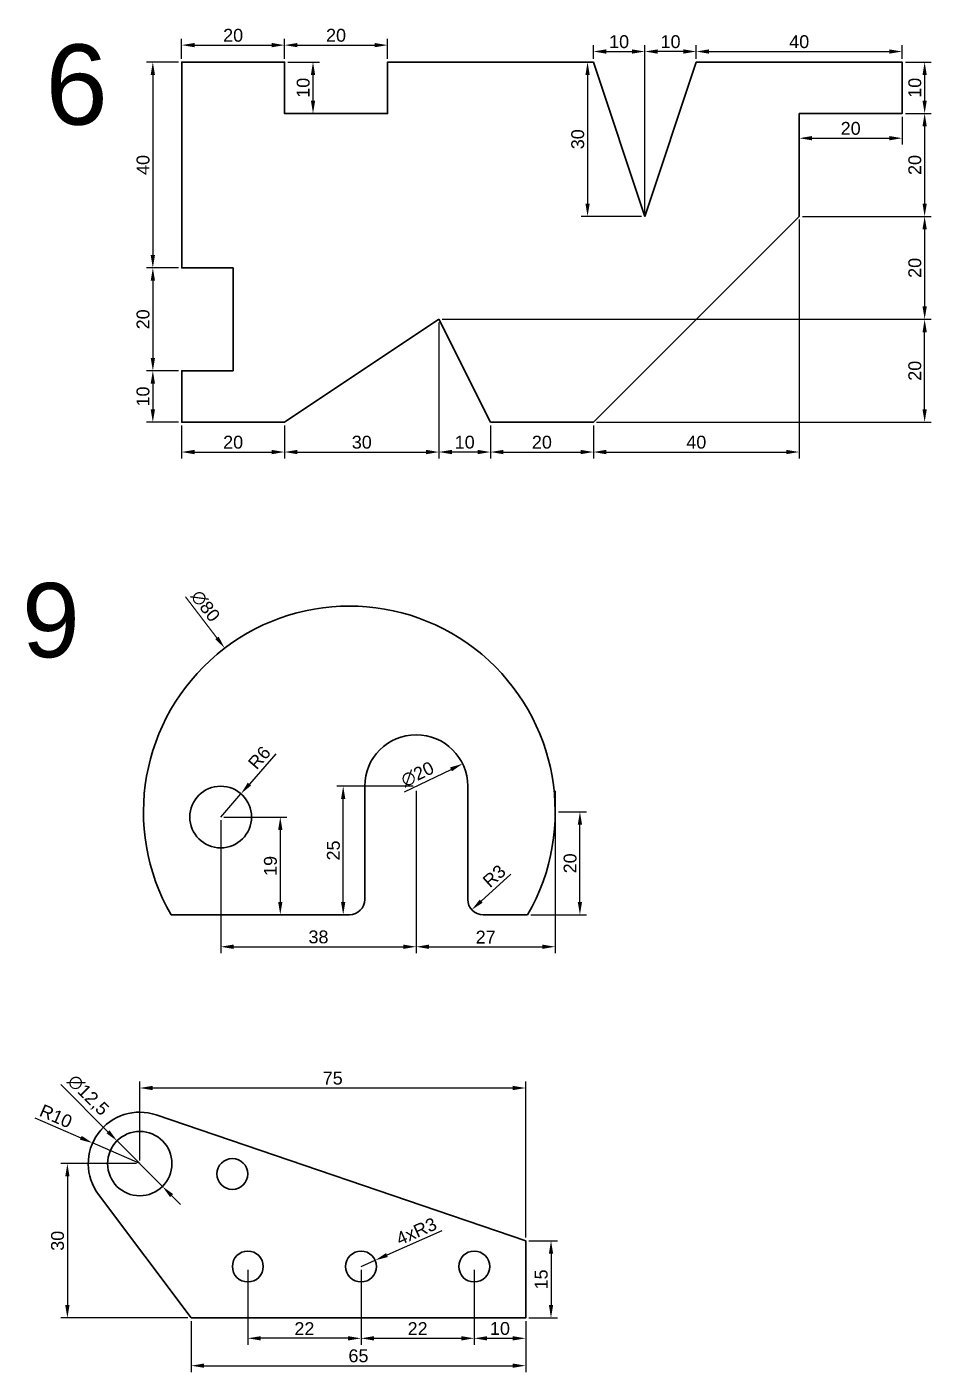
# Model space of a CAD drawing. Header units: millimetres. Extents: x 17 to 519, y -281 to 755.
# Drawn here: x 343.8 to 519.5, y 249.6 to 511 of the extents above; entities that cross this region are included whole.
import ezdxf

# ---------------------------------------------------------------- set-up
doc = ezdxf.new("R2010")
doc.units = ezdxf.units.MM
doc.layers.add('Contorno', color=255, linetype='Continuous', lineweight=30)
doc.layers.add('Cotas', color=5, linetype='Continuous', lineweight=9)
doc.styles.get("Standard").update_dxf_attribs({"font": 'arial.ttf'})
doc.dimstyles.new('ISO-25', dxfattribs={"dimtxt": 2.5, "dimasz": 2.5, "dimexe": 1.25, "dimexo": 0.625, "dimtad": 1, "dimtxsty": 'Standard', "dimcen": 2.5, "dimadec": 0, "dimazin": 0, "dimtfac": 1, "dimtmove": 0, "dimatfit": 3, "dimfxl": 1, "dimarcsym": 0})

# ---------------------------------------------------------------- blocks, each defined once
blk = doc.blocks.new('*D43')
at = {"layer": 'Cotas', "color": 0, "lineweight": -2, "transparency": 16777216}
for p, q in [((394.48, 504.21), (400.62, 504.21)), ((399.37, 501.71), (399.37, 496.71)), ((398.75, 494.21), (398.12, 494.21))]:
    blk.add_line(p, q, dxfattribs=at)
at = {"layer": 'Cotas', "color": 0, "transparency": 16777216}
for points in [[(398.96, 501.71), (399.79, 501.71), (399.37, 504.21)], [(398.96, 496.71), (399.79, 496.71), (399.37, 494.21)]]:
    blk.add_solid(points, dxfattribs=at)
at = {"layer": 'Defpoints', "color": 0, "transparency": 16777216}
for p in [(393.85, 504.21), (399.37, 494.21), (399.37, 494.21)]:
    blk.add_point(p, dxfattribs=at)
at = {"layer": 'Cotas', "color": 0, "transparency": 16777216, "insert": (397.47, 499.21), "char_height": 2.5, "attachment_point": 5, "rotation": 90}
blk.add_mtext('10', dxfattribs=at)
blk = doc.blocks.new('*D44')
at = {"layer": 'Cotas', "color": 0, "lineweight": -2, "transparency": 16777216}
for p, q in [((393.85, 504.84), (393.85, 508.75)), ((396.35, 507.5), (411.35, 507.5)), ((413.85, 504.84), (413.85, 508.75))]:
    blk.add_line(p, q, dxfattribs=at)
at = {"layer": 'Cotas', "color": 0, "transparency": 16777216}
for points in [[(396.35, 507.92), (396.35, 507.09), (393.85, 507.5)], [(411.35, 507.92), (411.35, 507.09), (413.85, 507.5)]]:
    blk.add_solid(points, dxfattribs=at)
at = {"layer": 'Defpoints', "color": 0, "transparency": 16777216}
for p in [(413.85, 507.5), (393.85, 504.21), (413.85, 504.21)]:
    blk.add_point(p, dxfattribs=at)
at = {"layer": 'Cotas', "color": 0, "transparency": 16777216, "insert": (403.85, 509.4), "char_height": 2.5, "attachment_point": 5}
blk.add_mtext('20', dxfattribs=at)
blk = doc.blocks.new('*D45')
at = {"layer": 'Cotas', "color": 0, "lineweight": -2, "transparency": 16777216}
for p, q in [((373.85, 504.84), (373.85, 508.75)), ((376.35, 507.5), (391.35, 507.5)), ((393.85, 504.84), (393.85, 508.75))]:
    blk.add_line(p, q, dxfattribs=at)
at = {"layer": 'Cotas', "color": 0, "transparency": 16777216}
for points in [[(376.35, 507.92), (376.35, 507.09), (373.85, 507.5)], [(391.35, 507.92), (391.35, 507.09), (393.85, 507.5)]]:
    blk.add_solid(points, dxfattribs=at)
at = {"layer": 'Defpoints', "color": 0, "transparency": 16777216}
for p in [(393.85, 507.5), (373.85, 504.21), (393.85, 504.21)]:
    blk.add_point(p, dxfattribs=at)
at = {"layer": 'Cotas', "color": 0, "transparency": 16777216, "insert": (383.85, 509.4), "char_height": 2.5, "attachment_point": 5}
blk.add_mtext('20', dxfattribs=at)
blk = doc.blocks.new('*D46')
at = {"layer": 'Cotas', "color": 0, "lineweight": -2, "transparency": 16777216}
for p, q in [((373.23, 504.21), (367, 504.21)), ((368.25, 501.71), (368.25, 466.71)), ((373.23, 464.21), (367, 464.21))]:
    blk.add_line(p, q, dxfattribs=at)
at = {"layer": 'Cotas', "color": 0, "transparency": 16777216}
for points in [[(367.83, 501.71), (368.67, 501.71), (368.25, 504.21)], [(367.83, 466.71), (368.67, 466.71), (368.25, 464.21)]]:
    blk.add_solid(points, dxfattribs=at)
at = {"layer": 'Defpoints', "color": 0, "transparency": 16777216}
for p in [(373.85, 504.21), (368.25, 464.21), (373.85, 464.21)]:
    blk.add_point(p, dxfattribs=at)
at = {"layer": 'Cotas', "color": 0, "transparency": 16777216, "insert": (366.35, 484.21), "char_height": 2.5, "attachment_point": 5, "rotation": 90}
blk.add_mtext('40', dxfattribs=at)
blk = doc.blocks.new('*D47')
at = {"layer": 'Cotas', "color": 0, "lineweight": -2, "transparency": 16777216}
for p, q in [((373.23, 464.21), (367, 464.21)), ((368.25, 461.71), (368.25, 446.71)), ((373.23, 444.21), (367, 444.21))]:
    blk.add_line(p, q, dxfattribs=at)
at = {"layer": 'Cotas', "color": 0, "transparency": 16777216}
for points in [[(367.83, 461.71), (368.67, 461.71), (368.25, 464.21)], [(367.83, 446.71), (368.67, 446.71), (368.25, 444.21)]]:
    blk.add_solid(points, dxfattribs=at)
at = {"layer": 'Defpoints', "color": 0, "transparency": 16777216}
for p in [(373.85, 464.21), (368.25, 444.21), (373.85, 444.21)]:
    blk.add_point(p, dxfattribs=at)
at = {"layer": 'Cotas', "color": 0, "transparency": 16777216, "insert": (366.35, 454.21), "char_height": 2.5, "attachment_point": 5, "rotation": 90}
blk.add_mtext('20', dxfattribs=at)
blk = doc.blocks.new('*D48')
at = {"layer": 'Cotas', "color": 0, "lineweight": -2, "transparency": 16777216}
for p, q in [((373.23, 444.21), (367, 444.21)), ((368.25, 441.71), (368.25, 436.71)), ((373.23, 434.21), (367, 434.21))]:
    blk.add_line(p, q, dxfattribs=at)
at = {"layer": 'Cotas', "color": 0, "transparency": 16777216}
for points in [[(367.83, 441.71), (368.67, 441.71), (368.25, 444.21)], [(367.83, 436.71), (368.67, 436.71), (368.25, 434.21)]]:
    blk.add_solid(points, dxfattribs=at)
at = {"layer": 'Defpoints', "color": 0, "transparency": 16777216}
for p in [(373.85, 444.21), (368.25, 434.21), (373.85, 434.21)]:
    blk.add_point(p, dxfattribs=at)
at = {"layer": 'Cotas', "color": 0, "transparency": 16777216, "insert": (366.35, 439.21), "char_height": 2.5, "attachment_point": 5, "rotation": 90}
blk.add_mtext('10', dxfattribs=at)
blk = doc.blocks.new('*D49')
at = {"layer": 'Cotas', "color": 0, "lineweight": -2, "transparency": 16777216}
for p, q in [((373.85, 433.59), (373.85, 427.17)), ((393.85, 433.59), (393.85, 427.17)), ((376.35, 428.42), (391.35, 428.42))]:
    blk.add_line(p, q, dxfattribs=at)
at = {"layer": 'Cotas', "color": 0, "transparency": 16777216}
for points in [[(376.35, 428.84), (376.35, 428), (373.85, 428.42)], [(391.35, 428.84), (391.35, 428), (393.85, 428.42)]]:
    blk.add_solid(points, dxfattribs=at)
at = {"layer": 'Defpoints', "color": 0, "transparency": 16777216}
for p in [(373.85, 434.21), (393.85, 434.21), (393.85, 428.42)]:
    blk.add_point(p, dxfattribs=at)
at = {"layer": 'Cotas', "color": 0, "transparency": 16777216, "insert": (383.85, 430.32), "char_height": 2.5, "attachment_point": 5}
blk.add_mtext('20', dxfattribs=at)
blk = doc.blocks.new('*D50')
at = {"layer": 'Cotas', "color": 0, "lineweight": -2, "transparency": 16777216}
for p, q in [((423.85, 453.59), (423.85, 427.17)), ((393.85, 433.59), (393.85, 427.17)), ((396.35, 428.42), (421.35, 428.42))]:
    blk.add_line(p, q, dxfattribs=at)
at = {"layer": 'Cotas', "color": 0, "transparency": 16777216}
for points in [[(396.35, 428.84), (396.35, 428), (393.85, 428.42)], [(421.35, 428.84), (421.35, 428), (423.85, 428.42)]]:
    blk.add_solid(points, dxfattribs=at)
at = {"layer": 'Defpoints', "color": 0, "transparency": 16777216}
for p in [(423.85, 454.21), (393.85, 434.21), (423.85, 428.42)]:
    blk.add_point(p, dxfattribs=at)
at = {"layer": 'Cotas', "color": 0, "transparency": 16777216, "insert": (408.85, 430.32), "char_height": 2.5, "attachment_point": 5}
blk.add_mtext('30', dxfattribs=at)
blk = doc.blocks.new('*D51')
at = {"layer": 'Cotas', "color": 0, "lineweight": -2, "transparency": 16777216}
for p, q in [((423.85, 433.59), (423.85, 427.17)), ((433.85, 433.59), (433.85, 427.17)), ((431.35, 428.42), (426.35, 428.42))]:
    blk.add_line(p, q, dxfattribs=at)
at = {"layer": 'Cotas', "color": 0, "transparency": 16777216}
for points in [[(426.35, 428.84), (426.35, 428), (423.85, 428.42)], [(431.35, 428.84), (431.35, 428), (433.85, 428.42)]]:
    blk.add_solid(points, dxfattribs=at)
at = {"layer": 'Defpoints', "color": 0, "transparency": 16777216}
for p in [(423.85, 434.21), (433.85, 434.21), (423.85, 428.42)]:
    blk.add_point(p, dxfattribs=at)
at = {"layer": 'Cotas', "color": 0, "transparency": 16777216, "insert": (428.85, 430.32), "char_height": 2.5, "attachment_point": 5}
blk.add_mtext('10', dxfattribs=at)
blk = doc.blocks.new('*D52')
at = {"layer": 'Cotas', "color": 0, "lineweight": -2, "transparency": 16777216}
for p, q in [((433.85, 433.59), (433.85, 427.17)), ((453.85, 433.59), (453.85, 427.17)), ((436.35, 428.42), (451.35, 428.42))]:
    blk.add_line(p, q, dxfattribs=at)
at = {"layer": 'Cotas', "color": 0, "transparency": 16777216}
for points in [[(436.35, 428.84), (436.35, 428), (433.85, 428.42)], [(451.35, 428.84), (451.35, 428), (453.85, 428.42)]]:
    blk.add_solid(points, dxfattribs=at)
at = {"layer": 'Defpoints', "color": 0, "transparency": 16777216}
for p in [(433.85, 434.21), (453.85, 434.21), (453.85, 428.42)]:
    blk.add_point(p, dxfattribs=at)
at = {"layer": 'Cotas', "color": 0, "transparency": 16777216, "insert": (443.85, 430.32), "char_height": 2.5, "attachment_point": 5}
blk.add_mtext('20', dxfattribs=at)
blk = doc.blocks.new('*D53')
at = {"layer": 'Cotas', "color": 0, "lineweight": -2, "transparency": 16777216}
for p, q in [((493.85, 473.59), (493.85, 427.17)), ((453.85, 433.59), (453.85, 427.17)), ((456.35, 428.42), (491.35, 428.42))]:
    blk.add_line(p, q, dxfattribs=at)
at = {"layer": 'Cotas', "color": 0, "transparency": 16777216}
for points in [[(456.35, 428.84), (456.35, 428), (453.85, 428.42)], [(491.35, 428.84), (491.35, 428), (493.85, 428.42)]]:
    blk.add_solid(points, dxfattribs=at)
at = {"layer": 'Defpoints', "color": 0, "transparency": 16777216}
for p in [(493.85, 474.21), (453.85, 434.21), (493.85, 428.42)]:
    blk.add_point(p, dxfattribs=at)
at = {"layer": 'Cotas', "color": 0, "transparency": 16777216, "insert": (473.85, 430.32), "char_height": 2.5, "attachment_point": 5}
blk.add_mtext('40', dxfattribs=at)
blk = doc.blocks.new('*D54')
at = {"layer": 'Cotas', "color": 0, "lineweight": -2, "transparency": 16777216}
for p, q in [((453.23, 504.21), (451.47, 504.21)), ((452.72, 501.71), (452.72, 476.71)), ((463.23, 474.21), (451.47, 474.21))]:
    blk.add_line(p, q, dxfattribs=at)
at = {"layer": 'Cotas', "color": 0, "transparency": 16777216}
for points in [[(452.31, 501.71), (453.14, 501.71), (452.72, 504.21)], [(452.31, 476.71), (453.14, 476.71), (452.72, 474.21)]]:
    blk.add_solid(points, dxfattribs=at)
at = {"layer": 'Defpoints', "color": 0, "transparency": 16777216}
for p in [(453.85, 504.21), (452.72, 474.21), (463.85, 474.21)]:
    blk.add_point(p, dxfattribs=at)
at = {"layer": 'Cotas', "color": 0, "transparency": 16777216, "insert": (450.82, 489.21), "char_height": 2.5, "attachment_point": 5, "rotation": 90}
blk.add_mtext('30', dxfattribs=at)
blk = doc.blocks.new('*D55')
at = {"layer": 'Cotas', "color": 0, "lineweight": -2, "transparency": 16777216}
for p, q in [((463.85, 474.84), (463.85, 507.51)), ((473.85, 504.84), (473.85, 507.51)), ((471.35, 506.26), (466.35, 506.26))]:
    blk.add_line(p, q, dxfattribs=at)
at = {"layer": 'Cotas', "color": 0, "transparency": 16777216}
for points in [[(466.35, 506.68), (466.35, 505.84), (463.85, 506.26)], [(471.35, 506.68), (471.35, 505.84), (473.85, 506.26)]]:
    blk.add_solid(points, dxfattribs=at)
at = {"layer": 'Defpoints', "color": 0, "transparency": 16777216}
for p in [(463.85, 506.26), (473.85, 504.21), (463.85, 474.21)]:
    blk.add_point(p, dxfattribs=at)
at = {"layer": 'Cotas', "color": 0, "transparency": 16777216, "insert": (468.85, 508.16), "char_height": 2.5, "attachment_point": 5}
blk.add_mtext('10', dxfattribs=at)
blk = doc.blocks.new('*D56')
at = {"layer": 'Cotas', "color": 0, "lineweight": -2, "transparency": 16777216}
for p, q in [((453.85, 504.84), (453.85, 507.51)), ((463.85, 474.84), (463.85, 507.51)), ((456.35, 506.26), (461.35, 506.26))]:
    blk.add_line(p, q, dxfattribs=at)
at = {"layer": 'Cotas', "color": 0, "transparency": 16777216}
for points in [[(456.35, 506.68), (456.35, 505.84), (453.85, 506.26)], [(461.35, 506.68), (461.35, 505.84), (463.85, 506.26)]]:
    blk.add_solid(points, dxfattribs=at)
at = {"layer": 'Defpoints', "color": 0, "transparency": 16777216}
for p in [(463.85, 506.26), (453.85, 504.21), (463.85, 474.21)]:
    blk.add_point(p, dxfattribs=at)
at = {"layer": 'Cotas', "color": 0, "transparency": 16777216, "insert": (458.85, 508.16), "char_height": 2.5, "attachment_point": 5}
blk.add_mtext('10', dxfattribs=at)
blk = doc.blocks.new('*D57')
at = {"layer": 'Cotas', "color": 0, "lineweight": -2, "transparency": 16777216}
for p, q in [((473.85, 504.84), (473.85, 507.51)), ((513.85, 504.84), (513.85, 507.51)), ((476.35, 506.26), (511.35, 506.26))]:
    blk.add_line(p, q, dxfattribs=at)
at = {"layer": 'Cotas', "color": 0, "transparency": 16777216}
for points in [[(476.35, 506.68), (476.35, 505.84), (473.85, 506.26)], [(511.35, 506.68), (511.35, 505.84), (513.85, 506.26)]]:
    blk.add_solid(points, dxfattribs=at)
at = {"layer": 'Defpoints', "color": 0, "transparency": 16777216}
for p in [(513.85, 506.26), (473.85, 504.21), (513.85, 504.21)]:
    blk.add_point(p, dxfattribs=at)
at = {"layer": 'Cotas', "color": 0, "transparency": 16777216, "insert": (493.85, 508.16), "char_height": 2.5, "attachment_point": 5}
blk.add_mtext('40', dxfattribs=at)
blk = doc.blocks.new('*D58')
at = {"layer": 'Cotas', "color": 0, "lineweight": -2, "transparency": 16777216}
for p, q in [((514.48, 504.21), (519.47, 504.21)), ((518.22, 501.71), (518.22, 496.71)), ((514.48, 494.21), (519.47, 494.21))]:
    blk.add_line(p, q, dxfattribs=at)
at = {"layer": 'Cotas', "color": 0, "transparency": 16777216}
for points in [[(517.81, 501.71), (518.64, 501.71), (518.22, 504.21)], [(517.81, 496.71), (518.64, 496.71), (518.22, 494.21)]]:
    blk.add_solid(points, dxfattribs=at)
at = {"layer": 'Defpoints', "color": 0, "transparency": 16777216}
for p in [(513.85, 504.21), (513.85, 494.21), (518.22, 494.21)]:
    blk.add_point(p, dxfattribs=at)
at = {"layer": 'Cotas', "color": 0, "transparency": 16777216, "insert": (516.32, 499.21), "char_height": 2.5, "attachment_point": 5, "rotation": 90}
blk.add_mtext('10', dxfattribs=at)
blk = doc.blocks.new('*D59')
at = {"layer": 'Cotas', "color": 0, "lineweight": -2, "transparency": 16777216}
for p, q in [((513.85, 493.59), (513.85, 488.16)), ((493.85, 490.04), (493.85, 490.66)), ((496.35, 489.41), (511.35, 489.41))]:
    blk.add_line(p, q, dxfattribs=at)
at = {"layer": 'Cotas', "color": 0, "transparency": 16777216}
for points in [[(496.35, 489.83), (496.35, 489), (493.85, 489.41)], [(511.35, 489.83), (511.35, 489), (513.85, 489.41)]]:
    blk.add_solid(points, dxfattribs=at)
at = {"layer": 'Defpoints', "color": 0, "transparency": 16777216}
for p in [(513.85, 494.21), (493.85, 489.41), (513.85, 489.41)]:
    blk.add_point(p, dxfattribs=at)
at = {"layer": 'Cotas', "color": 0, "transparency": 16777216, "insert": (503.85, 491.31), "char_height": 2.5, "attachment_point": 5}
blk.add_mtext('20', dxfattribs=at)
blk = doc.blocks.new('*D60')
at = {"layer": 'Cotas', "color": 0, "lineweight": -2, "transparency": 16777216}
for p, q in [((514.48, 494.21), (519.47, 494.21)), ((518.22, 491.71), (518.22, 476.71)), ((494.48, 474.21), (519.47, 474.21))]:
    blk.add_line(p, q, dxfattribs=at)
at = {"layer": 'Cotas', "color": 0, "transparency": 16777216}
for points in [[(517.81, 491.71), (518.64, 491.71), (518.22, 494.21)], [(517.81, 476.71), (518.64, 476.71), (518.22, 474.21)]]:
    blk.add_solid(points, dxfattribs=at)
at = {"layer": 'Defpoints', "color": 0, "transparency": 16777216}
for p in [(513.85, 494.21), (493.85, 474.21), (518.22, 474.21)]:
    blk.add_point(p, dxfattribs=at)
at = {"layer": 'Cotas', "color": 0, "transparency": 16777216, "insert": (516.32, 484.21), "char_height": 2.5, "attachment_point": 5, "rotation": 90}
blk.add_mtext('20', dxfattribs=at)
blk = doc.blocks.new('*D61')
at = {"layer": 'Cotas', "color": 0, "lineweight": -2, "transparency": 16777216}
for p, q in [((424.48, 454.21), (519.47, 454.21)), ((518.22, 436.71), (518.22, 451.71)), ((454.48, 434.21), (519.47, 434.21))]:
    blk.add_line(p, q, dxfattribs=at)
at = {"layer": 'Cotas', "color": 0, "transparency": 16777216}
for points in [[(517.81, 451.71), (518.64, 451.71), (518.22, 454.21)], [(517.81, 436.71), (518.64, 436.71), (518.22, 434.21)]]:
    blk.add_solid(points, dxfattribs=at)
at = {"layer": 'Defpoints', "color": 0, "transparency": 16777216}
for p in [(423.85, 454.21), (518.22, 454.21), (453.85, 434.21)]:
    blk.add_point(p, dxfattribs=at)
at = {"layer": 'Cotas', "color": 0, "transparency": 16777216, "insert": (516.32, 444.21), "char_height": 2.5, "attachment_point": 5, "rotation": 90}
blk.add_mtext('20', dxfattribs=at)
blk = doc.blocks.new('*D62')
at = {"layer": 'Cotas', "color": 0, "lineweight": -2, "transparency": 16777216}
for p, q in [((494.48, 474.21), (519.47, 474.21)), ((518.22, 471.71), (518.22, 456.71)), ((424.48, 454.21), (519.47, 454.21))]:
    blk.add_line(p, q, dxfattribs=at)
at = {"layer": 'Cotas', "color": 0, "transparency": 16777216}
for points in [[(517.81, 471.71), (518.64, 471.71), (518.22, 474.21)], [(517.81, 456.71), (518.64, 456.71), (518.22, 454.21)]]:
    blk.add_solid(points, dxfattribs=at)
at = {"layer": 'Defpoints', "color": 0, "transparency": 16777216}
for p in [(493.85, 474.21), (423.85, 454.21), (518.22, 454.21)]:
    blk.add_point(p, dxfattribs=at)
at = {"layer": 'Cotas', "color": 0, "transparency": 16777216, "insert": (516.32, 464.21), "char_height": 2.5, "attachment_point": 5, "rotation": 90}
blk.add_mtext('20', dxfattribs=at)
blk = doc.blocks.new('*D93')
at = {"layer": 'Cotas', "color": 0, "lineweight": -2, "transparency": 16777216}
for p, q in [((392.12, 369.76), (387.01, 363.89)), ((381.43, 357.48), (385.37, 362))]:
    blk.add_line(p, q, dxfattribs=at)
at = {"layer": 'Cotas', "color": 0, "transparency": 16777216}
blk.add_solid([(386.7, 364.16), (387.33, 363.61), (385.37, 362)], dxfattribs=at)
at = {"layer": 'Defpoints', "color": 0, "transparency": 16777216}
for p in [(385.37, 362), (381.43, 357.48)]:
    blk.add_point(p, dxfattribs=at)
at = {"layer": 'Cotas', "color": 0, "transparency": 16777216, "insert": (388.95, 369.01), "char_height": 2.5, "attachment_point": 5, "rotation": 48.973}
blk.add_mtext('R6', dxfattribs=at)
blk = doc.blocks.new('*D94')
at = {"layer": 'Cotas', "color": 0, "lineweight": -2, "transparency": 16777216}
blk.add_line((437.83, 346.37), (432.06, 341.14), dxfattribs=at)
at = {"layer": 'Cotas', "color": 0, "transparency": 16777216}
blk.add_solid([(431.78, 341.45), (432.34, 340.83), (430.21, 339.46)], dxfattribs=at)
at = {"layer": 'Defpoints', "color": 0, "transparency": 16777216}
for p in [(432.43, 341.48), (430.21, 339.46)]:
    blk.add_point(p, dxfattribs=at)
at = {"layer": 'Cotas', "color": 0, "transparency": 16777216, "insert": (434.59, 346), "char_height": 2.5, "attachment_point": 5, "rotation": 42.2189}
blk.add_mtext('R3', dxfattribs=at)
blk = doc.blocks.new('*D95')
at = {"layer": 'Cotas', "color": 0, "lineweight": -2, "transparency": 16777216}
for p, q in [((382.06, 357.48), (394.26, 357.48)), ((393.01, 354.98), (393.01, 340.98)), ((392.39, 338.48), (391.76, 338.48))]:
    blk.add_line(p, q, dxfattribs=at)
at = {"layer": 'Cotas', "color": 0, "transparency": 16777216}
for points in [[(392.6, 354.98), (393.43, 354.98), (393.01, 357.48)], [(392.6, 340.98), (393.43, 340.98), (393.01, 338.48)]]:
    blk.add_solid(points, dxfattribs=at)
at = {"layer": 'Defpoints', "color": 0, "transparency": 16777216}
for p in [(381.43, 357.48), (393.01, 338.48), (393.01, 338.48)]:
    blk.add_point(p, dxfattribs=at)
at = {"layer": 'Cotas', "color": 0, "transparency": 16777216, "insert": (391.11, 347.98), "char_height": 2.5, "attachment_point": 5, "rotation": 90}
blk.add_mtext('19', dxfattribs=at)
blk = doc.blocks.new('*D96')
at = {"layer": 'Cotas', "color": 0, "lineweight": -2, "transparency": 16777216}
for p, q in [((447.06, 358.48), (452.49, 358.48)), ((451.24, 340.98), (451.24, 355.98)), ((441.7, 338.48), (452.49, 338.48))]:
    blk.add_line(p, q, dxfattribs=at)
at = {"layer": 'Cotas', "color": 0, "transparency": 16777216}
for points in [[(450.82, 355.98), (451.65, 355.98), (451.24, 358.48)], [(450.82, 340.98), (451.65, 340.98), (451.24, 338.48)]]:
    blk.add_solid(points, dxfattribs=at)
at = {"layer": 'Defpoints', "color": 0, "transparency": 16777216}
for p in [(446.43, 358.48), (451.24, 358.48), (441.07, 338.48)]:
    blk.add_point(p, dxfattribs=at)
at = {"layer": 'Cotas', "color": 0, "transparency": 16777216, "insert": (449.34, 348.48), "char_height": 2.5, "attachment_point": 5, "rotation": 90}
blk.add_mtext('20', dxfattribs=at)
blk = doc.blocks.new('*D97')
at = {"layer": 'Cotas', "color": 0, "lineweight": -2, "transparency": 16777216}
for p, q in [((418.81, 363.48), (403.99, 363.48)), ((405.24, 340.98), (405.24, 360.98)), ((405.81, 338.48), (403.99, 338.48))]:
    blk.add_line(p, q, dxfattribs=at)
at = {"layer": 'Cotas', "color": 0, "transparency": 16777216}
for points in [[(404.82, 360.98), (405.66, 360.98), (405.24, 363.48)], [(404.82, 340.98), (405.66, 340.98), (405.24, 338.48)]]:
    blk.add_solid(points, dxfattribs=at)
at = {"layer": 'Defpoints', "color": 0, "transparency": 16777216}
for p in [(405.24, 363.48), (419.43, 363.48), (406.43, 338.48)]:
    blk.add_point(p, dxfattribs=at)
at = {"layer": 'Cotas', "color": 0, "transparency": 16777216, "insert": (403.34, 350.98), "char_height": 2.5, "attachment_point": 5, "rotation": 90}
blk.add_mtext('25', dxfattribs=at)
blk = doc.blocks.new('*D98')
at = {"layer": 'Cotas', "color": 0, "lineweight": -2, "transparency": 16777216}
blk.add_line((417.15, 362.37), (426.19, 366.74), dxfattribs=at)
at = {"layer": 'Cotas', "color": 0, "transparency": 16777216}
blk.add_solid([(426, 367.12), (426.37, 366.37), (428.44, 367.83)], dxfattribs=at)
at = {"layer": 'Defpoints', "color": 0, "transparency": 16777216}
for p in [(428.44, 367.83), (410.43, 359.12)]:
    blk.add_point(p, dxfattribs=at)
at = {"layer": 'Cotas', "color": 0, "transparency": 16777216, "insert": (419.68, 365.79), "char_height": 2.5, "attachment_point": 5, "rotation": 25.8226}
blk.add_mtext('∅20', dxfattribs=at)
blk = doc.blocks.new('*D99')
at = {"layer": 'Cotas', "color": 0, "lineweight": -2, "transparency": 16777216}
for p, q in [((381.43, 356.85), (381.43, 331.02)), ((419.43, 356.85), (419.43, 331.02)), ((383.93, 332.27), (416.93, 332.27))]:
    blk.add_line(p, q, dxfattribs=at)
at = {"layer": 'Cotas', "color": 0, "transparency": 16777216}
for points in [[(383.93, 332.69), (383.93, 331.85), (381.43, 332.27)], [(416.93, 332.69), (416.93, 331.85), (419.43, 332.27)]]:
    blk.add_solid(points, dxfattribs=at)
at = {"layer": 'Defpoints', "color": 0, "transparency": 16777216}
for p in [(381.43, 357.48), (419.43, 357.48), (419.43, 332.27)]:
    blk.add_point(p, dxfattribs=at)
at = {"layer": 'Cotas', "color": 0, "transparency": 16777216, "insert": (400.43, 334.17), "char_height": 2.5, "attachment_point": 5}
blk.add_mtext('38', dxfattribs=at)
blk = doc.blocks.new('*D100')
at = {"layer": 'Cotas', "color": 0, "lineweight": -2, "transparency": 16777216}
for p, q in [((419.43, 362.58), (419.43, 331.02)), ((446.43, 362.58), (446.43, 331.02)), ((421.93, 332.27), (443.93, 332.27))]:
    blk.add_line(p, q, dxfattribs=at)
at = {"layer": 'Cotas', "color": 0, "transparency": 16777216}
for points in [[(421.93, 332.69), (421.93, 331.85), (419.43, 332.27)], [(443.93, 332.69), (443.93, 331.85), (446.43, 332.27)]]:
    blk.add_solid(points, dxfattribs=at)
at = {"layer": 'Defpoints', "color": 0, "transparency": 16777216}
for p in [(419.43, 363.2), (446.43, 363.2), (446.43, 332.27)]:
    blk.add_point(p, dxfattribs=at)
at = {"layer": 'Cotas', "color": 0, "transparency": 16777216, "insert": (432.93, 334.15), "char_height": 2.5, "attachment_point": 5}
blk.add_mtext('27', dxfattribs=at)
blk = doc.blocks.new('*D131')
at = {"layer": 'Cotas', "color": 0, "lineweight": -2, "transparency": 16777216}
for p, q in [((375.7, 259.49), (375.7, 249.6)), ((440.7, 259.49), (440.7, 249.6)), ((378.2, 250.85), (438.2, 250.85))]:
    blk.add_line(p, q, dxfattribs=at)
at = {"layer": 'Cotas', "color": 0, "transparency": 16777216}
for points in [[(378.2, 251.27), (378.2, 250.44), (375.7, 250.85)], [(438.2, 251.27), (438.2, 250.44), (440.7, 250.85)]]:
    blk.add_solid(points, dxfattribs=at)
at = {"layer": 'Defpoints', "color": 0, "transparency": 16777216}
for p in [(375.7, 260.12), (440.7, 260.12), (440.7, 250.85)]:
    blk.add_point(p, dxfattribs=at)
at = {"layer": 'Cotas', "color": 0, "transparency": 16777216, "insert": (408.2, 252.76), "char_height": 2.5, "attachment_point": 5}
blk.add_mtext('65', dxfattribs=at)
blk = doc.blocks.new('*D132')
at = {"layer": 'Cotas', "color": 0, "lineweight": -2, "transparency": 16777216}
for p, q in [((430.7, 269.49), (430.7, 254.92)), ((440.7, 259.49), (440.7, 254.92)), ((433.2, 256.17), (438.2, 256.17))]:
    blk.add_line(p, q, dxfattribs=at)
at = {"layer": 'Cotas', "color": 0, "transparency": 16777216}
for points in [[(433.2, 256.58), (433.2, 255.75), (430.7, 256.17)], [(438.2, 256.58), (438.2, 255.75), (440.7, 256.17)]]:
    blk.add_solid(points, dxfattribs=at)
at = {"layer": 'Defpoints', "color": 0, "transparency": 16777216}
for p in [(430.7, 270.12), (440.7, 260.12), (440.7, 256.17)]:
    blk.add_point(p, dxfattribs=at)
at = {"layer": 'Cotas', "color": 0, "transparency": 16777216, "insert": (435.7, 258.07), "char_height": 2.5, "attachment_point": 5}
blk.add_mtext('10', dxfattribs=at)
blk = doc.blocks.new('*D133')
at = {"layer": 'Cotas', "color": 0, "lineweight": -2, "transparency": 16777216}
for p, q in [((408.7, 269.49), (408.7, 254.92)), ((430.7, 269.49), (430.7, 254.92)), ((411.2, 256.17), (428.2, 256.17))]:
    blk.add_line(p, q, dxfattribs=at)
at = {"layer": 'Cotas', "color": 0, "transparency": 16777216}
for points in [[(411.2, 256.58), (411.2, 255.75), (408.7, 256.17)], [(428.2, 256.58), (428.2, 255.75), (430.7, 256.17)]]:
    blk.add_solid(points, dxfattribs=at)
at = {"layer": 'Defpoints', "color": 0, "transparency": 16777216}
for p in [(408.7, 270.12), (430.7, 270.12), (430.7, 256.17)]:
    blk.add_point(p, dxfattribs=at)
at = {"layer": 'Cotas', "color": 0, "transparency": 16777216, "insert": (419.7, 258.05), "char_height": 2.5, "attachment_point": 5}
blk.add_mtext('22', dxfattribs=at)
blk = doc.blocks.new('*D134')
at = {"layer": 'Cotas', "color": 0, "lineweight": -2, "transparency": 16777216}
for p, q in [((386.7, 269.49), (386.7, 254.92)), ((408.7, 269.49), (408.7, 254.92)), ((406.2, 256.17), (389.2, 256.17))]:
    blk.add_line(p, q, dxfattribs=at)
at = {"layer": 'Cotas', "color": 0, "transparency": 16777216}
for points in [[(389.2, 256.58), (389.2, 255.75), (386.7, 256.17)], [(406.2, 256.58), (406.2, 255.75), (408.7, 256.17)]]:
    blk.add_solid(points, dxfattribs=at)
at = {"layer": 'Defpoints', "color": 0, "transparency": 16777216}
for p in [(386.7, 270.12), (408.7, 270.12), (386.7, 256.17)]:
    blk.add_point(p, dxfattribs=at)
at = {"layer": 'Cotas', "color": 0, "transparency": 16777216, "insert": (397.7, 258.05), "char_height": 2.5, "attachment_point": 5}
blk.add_mtext('22', dxfattribs=at)
blk = doc.blocks.new('*D135')
at = {"layer": 'Cotas', "color": 0, "lineweight": -2, "transparency": 16777216}
for p, q in [((441.33, 275.12), (446.87, 275.12)), ((445.62, 272.62), (445.62, 262.62)), ((441.33, 260.12), (446.87, 260.12))]:
    blk.add_line(p, q, dxfattribs=at)
at = {"layer": 'Cotas', "color": 0, "transparency": 16777216}
for points in [[(445.21, 272.62), (446.04, 272.62), (445.62, 275.12)], [(445.21, 262.62), (446.04, 262.62), (445.62, 260.12)]]:
    blk.add_solid(points, dxfattribs=at)
at = {"layer": 'Defpoints', "color": 0, "transparency": 16777216}
for p in [(440.7, 275.12), (440.7, 260.12), (445.62, 260.12)]:
    blk.add_point(p, dxfattribs=at)
at = {"layer": 'Cotas', "color": 0, "transparency": 16777216, "insert": (443.72, 267.62), "char_height": 2.5, "attachment_point": 5, "rotation": 90}
blk.add_mtext('15', dxfattribs=at)
blk = doc.blocks.new('*D150')
at = {"layer": 'Cotas', "color": 0, "lineweight": -2, "transparency": 16777216}
for p, q in [((424.43, 277.08), (413.73, 272.34)), ((408.7, 270.12), (411.44, 271.33))]:
    blk.add_line(p, q, dxfattribs=at)
at = {"layer": 'Cotas', "color": 0, "transparency": 16777216}
blk.add_solid([(413.56, 272.73), (413.9, 271.96), (411.44, 271.33)], dxfattribs=at)
at = {"layer": 'Defpoints', "color": 0, "transparency": 16777216}
for p in [(408.7, 270.12), (411.44, 271.33)]:
    blk.add_point(p, dxfattribs=at)
at = {"layer": 'Cotas', "color": 0, "transparency": 16777216, "insert": (419.46, 276.96), "char_height": 2.5, "attachment_point": 5, "rotation": 23.853}
blk.add_mtext('4xR3', dxfattribs=at)
blk = doc.blocks.new('*D151')
at = {"layer": 'Cotas', "color": 0, "lineweight": -2, "transparency": 16777216}
for p, q in [((365.08, 290.12), (350.39, 290.12)), ((351.64, 287.62), (351.64, 262.62)), ((375.08, 260.12), (350.39, 260.12))]:
    blk.add_line(p, q, dxfattribs=at)
at = {"layer": 'Cotas', "color": 0, "transparency": 16777216}
for points in [[(351.23, 287.62), (352.06, 287.62), (351.64, 290.12)], [(351.23, 262.62), (352.06, 262.62), (351.64, 260.12)]]:
    blk.add_solid(points, dxfattribs=at)
at = {"layer": 'Defpoints', "color": 0, "transparency": 16777216}
for p in [(365.7, 290.12), (351.64, 260.12), (375.7, 260.12)]:
    blk.add_point(p, dxfattribs=at)
at = {"layer": 'Cotas', "color": 0, "transparency": 16777216, "insert": (349.74, 275.12), "char_height": 2.5, "attachment_point": 5, "rotation": 90}
blk.add_mtext('30', dxfattribs=at)
blk = doc.blocks.new('*D152')
at = {"layer": 'Cotas', "color": 0, "lineweight": -2, "transparency": 16777216}
for p, q in [((365.7, 290.74), (365.7, 306.07)), ((440.7, 275.74), (440.7, 306.07)), ((368.2, 304.82), (438.2, 304.82))]:
    blk.add_line(p, q, dxfattribs=at)
at = {"layer": 'Cotas', "color": 0, "transparency": 16777216}
for points in [[(368.2, 305.24), (368.2, 304.4), (365.7, 304.82)], [(438.2, 305.24), (438.2, 304.4), (440.7, 304.82)]]:
    blk.add_solid(points, dxfattribs=at)
at = {"layer": 'Defpoints', "color": 0, "transparency": 16777216}
for p in [(440.7, 304.82), (365.7, 290.12), (440.7, 275.12)]:
    blk.add_point(p, dxfattribs=at)
at = {"layer": 'Cotas', "color": 0, "transparency": 16777216, "insert": (403.2, 306.72), "char_height": 2.5, "attachment_point": 5}
blk.add_mtext('75', dxfattribs=at)
blk = doc.blocks.new('*D153')
at = {"layer": 'Cotas', "color": 0, "lineweight": -2, "transparency": 16777216}
for p, q in [((345.35, 299.04), (354.25, 295.14)), ((365.7, 290.12), (356.54, 294.13))]:
    blk.add_line(p, q, dxfattribs=at)
at = {"layer": 'Cotas', "color": 0, "transparency": 16777216}
blk.add_solid([(354.42, 295.52), (354.08, 294.76), (356.54, 294.13)], dxfattribs=at)
at = {"layer": 'Defpoints', "color": 0, "transparency": 16777216}
for p in [(356.54, 294.13), (365.7, 290.12)]:
    blk.add_point(p, dxfattribs=at)
at = {"layer": 'Cotas', "color": 0, "transparency": 16777216, "insert": (349.42, 299.33), "char_height": 2.5, "attachment_point": 5, "rotation": 336.3332}
blk.add_mtext('R10', dxfattribs=at)
blk = doc.blocks.new('*D154')
at = {"layer": 'Cotas', "color": 0, "lineweight": -2, "transparency": 16777216}
for p, q in [((350.36, 305.51), (359.52, 296.32)), ((370.11, 285.69), (361.29, 294.55)), ((371.88, 283.92), (373.64, 282.15))]:
    blk.add_line(p, q, dxfattribs=at)
at = {"layer": 'Cotas', "color": 0, "transparency": 16777216}
for points in [[(359.82, 296.61), (359.23, 296.02), (361.29, 294.55)], [(372.17, 284.22), (371.58, 283.63), (370.11, 285.69)]]:
    blk.add_solid(points, dxfattribs=at)
at = {"layer": 'Defpoints', "color": 0, "transparency": 16777216}
for p in [(361.29, 294.55), (370.11, 285.69)]:
    blk.add_point(p, dxfattribs=at)
at = {"layer": 'Cotas', "color": 0, "transparency": 16777216, "insert": (355.59, 303.33), "char_height": 2.5, "attachment_point": 5, "rotation": 314.9129}
blk.add_mtext('∅12,5', dxfattribs=at)

msp = doc.modelspace()

# ---------------------------------------------------------------- linework, layer by layer
at = {"layer": 'Contorno'}
for p, q in [((453.851, 504.21), (463.851, 474.21)), ((463.851, 474.21), (473.851, 504.21)), ((393.851, 434.21), (423.851, 454.21)), ((423.851, 454.21), (433.851, 434.21)), ((409.434, 341.476), (409.434, 363.476)), ((429.434, 341.476), (429.434, 363.476)), ((371.793, 338.476), (406.434, 338.476)), ((432.434, 338.476), (441.075, 338.476)), ((440.701, 275.12), (368.927, 299.585)), ((375.701, 260.12), (357.701, 284.12)), ((429.138, 280.246), (429.138, 280.246))]:
    msp.add_line(p, q, dxfattribs=at)
for points in [[(393.851, 434.21), (373.851, 434.21), (373.851, 444.21), (383.851, 444.21), (383.851, 464.21), (373.851, 464.21), (373.851, 504.21), (393.851, 504.21), (393.851, 494.21), (413.851, 494.21), (413.851, 504.21), (453.851, 504.21)], [(473.851, 504.21), (513.851, 504.21), (513.851, 494.21), (493.851, 494.21), (493.851, 474.21)], [(453.851, 434.21), (493.851, 474.21)], [(433.851, 434.21), (453.851, 434.21)], [(430.701, 260.12), (440.701, 260.12), (440.701, 275.12)], [(430.701, 260.12), (375.701, 260.12)]]:
    msp.add_lwpolyline(points, dxfattribs=at)
for centre, radius in [((381.434, 357.476), 6), ((365.701, 290.12), 6.25), ((383.701, 288.12), 3), ((386.701, 270.12), 3), ((408.701, 270.12), 3), ((430.701, 270.12), 3)]:
    msp.add_circle(centre, radius, dxfattribs=at)
for centre, radius, start, end in [((406.434, 358.476), 40, 330, 210), ((419.434, 363.476), 10, 0, 180), ((406.434, 341.476), 3, 270, 0), ((432.434, 341.476), 3, 180, 270), ((365.701, 290.12), 10, 71.17747, 216.8699)]:
    msp.add_arc(centre, radius, start, end, dxfattribs=at)
at = {"layer": 'Cotas'}
msp.add_line((374.618, 400.291), (380.699, 392.298), dxfattribs=at)
msp.add_solid([(381.031, 392.551), (380.367, 392.046), (382.213, 390.309)], dxfattribs=at)

# ---------------------------------------------------------------- texts
for s, height, p in [('6', 15.595, (347.386, 492.046)), ('9', 14.443, (342.834, 388.531))]:
    msp.add_text(s, height=height).set_placement(p)
at = {"layer": 'Cotas', "insert": (378.47, 398.483), "char_height": 2.5, "attachment_point": 5, "rotation": 307.26683}
msp.add_mtext('∅80', dxfattribs=at)

# ---------------------------------------------------------------- dimensions: what is measured, and where the dimension line sits
at = {"layer": 'Cotas'}
for base, p1, p2, picture, middle in [((393.851, 507.502), (373.851, 504.21), (393.851, 504.21), '*D45', (383.851, 509.403)), ((413.851, 507.502), (393.851, 504.21), (413.851, 504.21), '*D44', (403.851, 509.403)), ((463.851, 506.26), (453.851, 504.21), (463.851, 474.21), '*D56', (458.851, 508.161)), ((463.851, 506.26), (473.851, 504.21), (463.851, 474.21), '*D55', (468.851, 508.161)), ((513.851, 506.26), (473.851, 504.21), (513.851, 504.21), '*D57', (493.851, 508.161)), ((513.851, 489.414), (493.851, 489.414), (513.851, 494.21), '*D59', (503.851, 491.315)), ((493.851, 428.42), (453.851, 434.21), (493.851, 474.21), '*D53', (473.851, 430.322)), ((423.851, 428.42), (393.851, 434.21), (423.851, 454.21), '*D50', (408.851, 430.322)), ((393.851, 428.42), (373.851, 434.21), (393.851, 434.21), '*D49', (383.851, 430.322)), ((423.851, 428.42), (433.851, 434.21), (423.851, 434.21), '*D51', (428.851, 430.322)), ((453.851, 428.42), (433.851, 434.21), (453.851, 434.21), '*D52', (443.851, 430.322)), ((446.434, 332.271), (419.434, 363.203), (446.434, 363.203), '*D100', (432.934, 334.151)), ((440.701, 304.82), (365.701, 290.12), (440.701, 275.12), '*D152', (403.201, 306.716)), ((386.701, 256.166), (408.701, 270.12), (386.701, 270.12), '*D134', (397.701, 258.046)), ((430.701, 256.166), (408.701, 270.12), (430.701, 270.12), '*D133', (419.701, 258.046)), ((440.701, 256.166), (430.701, 270.12), (440.701, 260.12), '*D132', (435.701, 258.068))]:
    dim = msp.add_linear_dim(base=base, p1=p1, p2=p2, dimstyle='ISO-25', dxfattribs=at)
    dim.commit()
    dim.dimension.update_dxf_attribs({"geometry": picture, "text_midpoint": middle})
for base, p1, p2, picture, middle in [((368.249, 464.21), (373.851, 504.21), (373.851, 464.21), '*D46', (366.348, 484.21)), ((399.373, 494.21), (393.851, 504.21), (399.373, 494.21), '*D43', (397.471, 499.21)), ((452.722, 474.21), (453.851, 504.21), (463.851, 474.21), '*D54', (450.819, 489.21)), ((518.225, 494.21), (513.851, 504.21), (513.851, 494.21), '*D58', (516.323, 499.21)), ((518.225, 474.21), (513.851, 494.21), (493.851, 474.21), '*D60', (516.323, 484.21)), ((518.225, 454.21), (493.851, 474.21), (423.851, 454.21), '*D62', (516.323, 464.21)), ((368.249, 444.21), (373.851, 464.21), (373.851, 444.21), '*D47', (366.348, 454.21)), ((518.225, 454.21), (453.851, 434.21), (423.851, 454.21), '*D61', (516.323, 444.21)), ((368.249, 434.21), (373.851, 444.21), (373.851, 434.21), '*D48', (366.348, 439.21)), ((405.24, 363.476), (406.434, 338.476), (419.434, 363.476), '*D97', (403.338, 350.976)), ((451.236, 358.476), (441.075, 338.476), (446.434, 358.476), '*D96', (449.335, 348.476)), ((351.642, 260.12), (365.701, 290.12), (375.701, 260.12), '*D151', (349.74, 275.12)), ((445.622, 260.12), (440.701, 275.12), (440.701, 260.12), '*D135', (443.721, 267.62))]:
    dim = msp.add_linear_dim(base=base, p1=p1, p2=p2, angle=90, dimstyle='ISO-25', dxfattribs=at)
    dim.commit()
    dim.dimension.update_dxf_attribs({"geometry": picture, "text_midpoint": middle})
for center, mpoint, picture, middle in [((381.434, 357.476), (385.372, 362.002), '*D93', (388.953, 369.014)), ((365.701, 290.12), (356.542, 294.134), '*D153', (349.421, 299.331))]:
    dim = msp.add_radius_dim(center=center, mpoint=mpoint, dimstyle='ISO-25', dxfattribs=at)
    dim.commit()
    dim.dimension.update_dxf_attribs({"geometry": picture, "text_midpoint": middle})
dim = msp.add_diameter_dim_2p(p1=(410.432, 359.12), p2=(428.435, 367.832), dimstyle='ISO-25', dxfattribs=at)
dim.commit()
dim.dimension.update_dxf_attribs({"geometry": '*D98', "text_midpoint": (420.54, 364.011), "dimtype": 163})
dim = msp.add_linear_dim(base=(393.012, 338.476), p1=(381.434, 357.476), p2=(393.012, 338.476), angle=90, dimstyle='ISO-25', dxfattribs=at)
dim.commit()
dim.dimension.update_dxf_attribs({"geometry": '*D95', "text_midpoint": (393.012, 347.976), "dimtype": 160})
for base, p1, p2, picture, middle in [((419.434, 332.271), (381.434, 357.476), (419.434, 357.476), '*D99', (400.434, 332.271)), ((440.701, 250.854), (375.701, 260.12), (440.701, 260.12), '*D131', (408.201, 250.854))]:
    dim = msp.add_linear_dim(base=base, p1=p1, p2=p2, dimstyle='ISO-25', dxfattribs=at)
    dim.commit()
    dim.dimension.update_dxf_attribs({"geometry": picture, "text_midpoint": middle, "dimtype": 160})
dim = msp.add_radius_dim(center=(432.434, 341.476), mpoint=(430.212, 339.46), dimstyle='ISO-25', dxfattribs=at)
dim.commit()
dim.dimension.update_dxf_attribs({"geometry": '*D94', "text_midpoint": (435.871, 344.594), "dimtype": 164})
dim = msp.add_diameter_dim_2p(p1=(370.114, 285.694), p2=(361.288, 294.546), dimstyle='ISO-25', dxfattribs=at)
dim.commit()
dim.dimension.update_dxf_attribs({"geometry": '*D154', "text_midpoint": (355.593, 303.33)})
dim = msp.add_radius_dim(center=(408.701, 270.12), mpoint=(411.445, 271.333), text='4x<>', dimstyle='ISO-25', dxfattribs=at)
dim.commit()
dim.dimension.update_dxf_attribs({"geometry": '*D150', "text_midpoint": (419.455, 276.955)})

doc.saveas('drawing.dxf')
